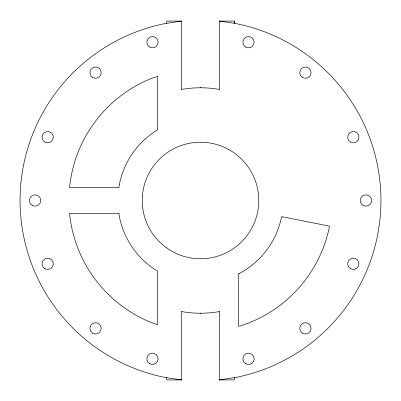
<?xml version="1.0" encoding="UTF-8"?>
<svg xmlns="http://www.w3.org/2000/svg" width="401" height="401" viewBox="0 0 401 401"><rect width="100%" height="100%" fill="white"/><g stroke="black" fill="none" stroke-linecap="round" stroke-linejoin="round"><path stroke-width="0.6" d="M234.334 23.313L234.334 21.083L219.297 21.083L219.297 89.754M181.703 89.754L181.703 21.083L165.297 23.519A180.45 180.45 0 0 0 165.297 377.481L181.703 379.917L181.703 311.246M181.703 89.408C194.109 87.233 206.891 87.233 219.297 89.408M219.297 311.592C206.891 313.767 194.109 313.767 181.703 311.592M219.297 311.246L219.297 379.917L235.703 377.481A180.45 180.45 0 0 0 235.703 23.519L219.297 21.083M181.703 21.083L166.666 21.083L166.666 23.499M181.703 379.917L166.666 379.917L166.666 377.501M219.297 379.917L234.334 379.917L234.334 377.501M234.334 21.083L234.334 23.499M200.5 87.157L200.5 87.719M200.5 313.281L200.5 313.843M119.383 184.365L118.902 187.603L69.553 187.603A131.578 131.578 0 0 1 150.149 78.937L157.573 76.28L157.573 129.924L154.55 131.734A82.706 82.706 0 0 0 119.383 184.365M239.487 273.442L238.244 274.028L238.695 326.414A131.578 131.578 0 0 0 329.552 226.169L281.617 216.635A82.706 82.706 0 0 1 239.487 273.442M118.902 213.397L69.553 213.397A131.578 131.578 0 0 0 150.149 322.063L157.573 324.72L157.573 271.076L154.55 269.266A82.706 82.706 0 0 1 119.383 216.635L118.902 213.397M166.56 247.863A58.27 58.27 0 0 0 258.49 206.209A58.27 58.27 0 0 0 176.45 147.423A58.27 58.27 0 0 0 166.56 247.863M245.698 363.672A5.639 5.639 0 0 0 254.154 358.79A5.639 5.639 0 0 0 245.698 353.908A5.639 5.639 0 0 0 245.698 363.672M92.746 77.518A5.639 5.639 0 0 0 101.202 72.636A5.639 5.639 0 0 0 92.746 67.749A5.639 5.639 0 0 0 92.746 77.518M44.857 142.084A5.639 5.639 0 0 0 53.318 137.197A5.639 5.639 0 0 0 44.857 132.315A5.639 5.639 0 0 0 44.857 142.084M32.27 205.382A5.639 5.639 0 0 0 40.727 200.5A5.639 5.639 0 0 0 32.27 195.618A5.639 5.639 0 0 0 32.27 205.382M44.857 268.685A5.639 5.639 0 0 0 53.318 263.803A5.639 5.639 0 0 0 44.857 258.916A5.639 5.639 0 0 0 44.857 268.685M92.746 333.251A5.639 5.639 0 0 0 101.202 328.364A5.639 5.639 0 0 0 92.746 323.482A5.639 5.639 0 0 0 92.746 333.251M149.663 363.672A5.639 5.639 0 0 0 158.124 358.79A5.639 5.639 0 0 0 149.663 353.908A5.639 5.639 0 0 0 149.663 363.672M149.197 46.792A5.639 5.639 0 0 0 158.094 42.762A5.639 5.639 0 0 0 150.154 37.072A5.639 5.639 0 0 0 149.197 46.792M350.504 268.685A5.639 5.639 0 0 0 358.96 263.803A5.639 5.639 0 0 0 350.504 258.916A5.639 5.639 0 0 0 350.504 268.685M302.153 332.95A5.639 5.639 0 0 0 311.051 328.92A5.639 5.639 0 0 0 303.111 323.231A5.639 5.639 0 0 0 302.153 332.95M350.504 142.084A5.639 5.639 0 0 0 358.96 137.197A5.639 5.639 0 0 0 350.504 132.315A5.639 5.639 0 0 0 350.504 142.084M245.698 47.092A5.639 5.639 0 0 0 254.154 42.21A5.639 5.639 0 0 0 245.698 37.328A5.639 5.639 0 0 0 245.698 47.092M302.615 77.518A5.639 5.639 0 0 0 311.076 72.636A5.639 5.639 0 0 0 302.615 67.749A5.639 5.639 0 0 0 302.615 77.518M363.095 205.382A5.639 5.639 0 0 0 371.552 200.5A5.639 5.639 0 0 0 363.095 195.618A5.639 5.639 0 0 0 363.095 205.382"/></g></svg>
